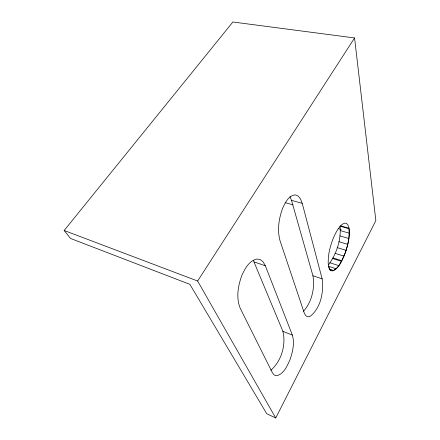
<?xml version="1.0" encoding="UTF-8"?>
<svg xmlns="http://www.w3.org/2000/svg" width="440" height="440" viewBox="0 0 440 440"><rect width="100%" height="100%" fill="white"/><g stroke="black" fill="none" stroke-linecap="round" stroke-linejoin="round"><path stroke-width="0.66" d="M332.998 257.917L341.809 260.706C346.555 250.822 349.949 239.811 349.041 228.745L340.07 226.155C341.27 239.707 336.655 253.798 328.592 264.666M275.737 418L375.848 220.622L354.569 37.944L232.887 22L64.152 230.489L70.516 238.453L189.877 284.345L266.756 413.754L275.737 418L197.621 281.012L64.152 230.489M349.091 228.003L348.964 228.245C350.207 236.742 347.765 245.311 345.114 253.325C342.172 259.749 339.603 268.24 332.387 270.957L330.38 270.298C327.261 266.349 328.328 260.843 328.488 256.196A24.761 8.036 -72.9 0 1 337.584 229.806A24.761 8.036 -72.9 0 1 348.123 225.451L348.964 228.245L340.632 225.841M330.099 270.204L331.392 270.628L333.603 270.479L336.138 268.763L338.822 265.634L341.479 261.322L332.668 258.522M197.621 281.012L354.569 37.944M303.578 311.223C311.834 301.785 315.101 288.013 312.934 275.743L291.506 200.338L289.977 196.609M270.831 370.249C281.446 361.125 286.198 344.889 282.898 331.348L253.314 260.31M291.506 200.338L302.22 203.319L322.146 278.85C323.889 291.973 320.87 308.308 309.777 316.613L307.511 316.762L305.597 315.464L304.178 312.757L280.06 240.834C277.057 229.988 278.872 218.361 282.744 207.966C285.329 202.598 288.552 195.448 295.312 194.876L298.188 196.064L300.536 198.957L302.22 203.319M285.153 202.637L293.062 204.87M338.454 228.685L341.094 229.449M340.368 230.599L349.272 233.2M339.972 235.889L348.827 238.513M338.916 241.687L347.738 244.349M337.277 247.632L346.077 250.333M335.148 253.363L343.948 256.113M329.978 262.79L338.822 265.634M328.515 266.288L336.138 268.763M329.125 269.016L333.603 270.479M312.934 275.743L322.146 278.85M254.309 261.993L265.337 265.766L292.353 335.077C294.811 343.305 292.65 352.072 289.894 359.948C287.067 366.08 283.866 374.143 276.54 375.755L274.208 374.99L272.399 372.724L240.224 308.281C235.868 297.605 238.09 285.516 241.995 275.05C245.047 268.516 249.051 260.926 256.636 259.045L260.161 259.54L263.12 261.855L265.337 265.766M282.898 331.348L292.353 335.077M331.392 270.628L329.654 269.159L328.537 266.123"/></g></svg>
